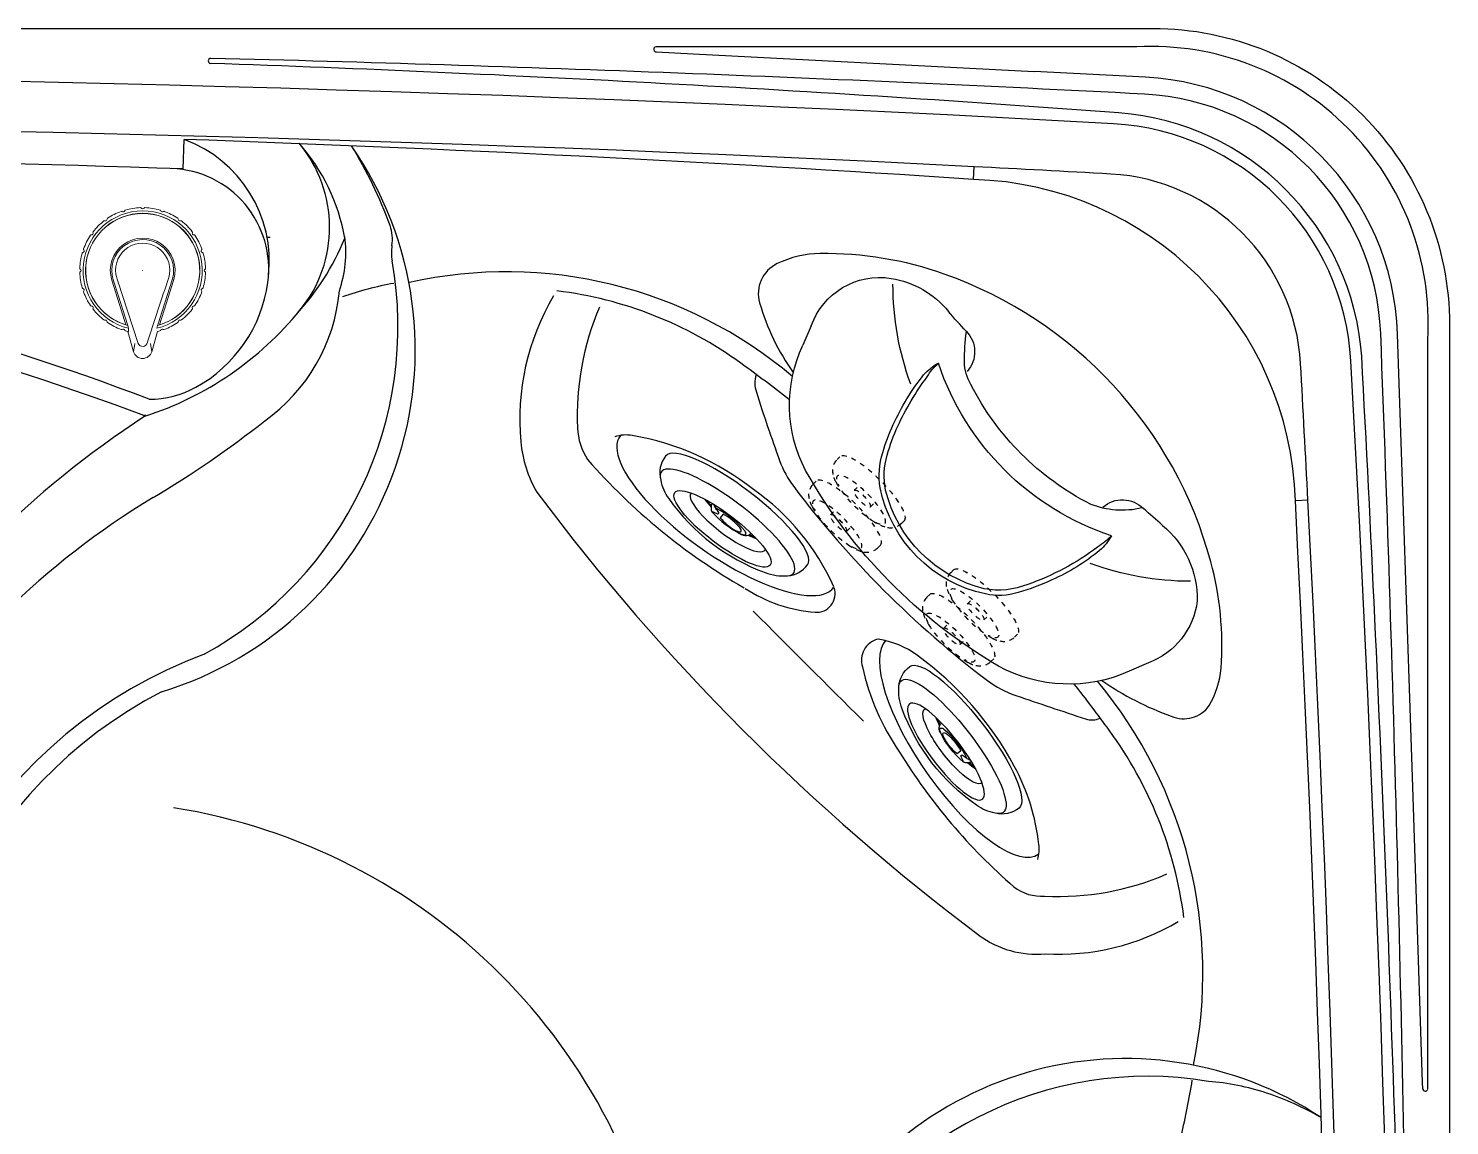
# Model space of a CAD drawing. Header units: inches. Extents: x 0 to 84, y -22 to 124.
# Drawn here: x 55.76 to 84, y 62.06 to 83.87 of the extents above; entities that cross this region are included whole.
import ezdxf

# ---------------------------------------------------------------- set-up
doc = ezdxf.new("R2010")
doc.units = ezdxf.units.IN
doc.header["$MEASUREMENT"] = 0
doc.linetypes.add('HIDDEN', pattern=[0.1875, 0.0625, -0.0625, 0.0625])
doc.layers.add('1', color=4, linetype='Continuous')
doc.layers.add('clean', color=1, linetype='Continuous')

# ---------------------------------------------------------------- blocks, each defined once
blk = doc.blocks.new('M-JET')
at = {"layer": '1', "color": 3}
blk.add_line((0.668325927030196, -0.1699498365567251), (0.7626681535243165, -0.1699498365566683), dxfattribs=at)
at = {"layer": '1'}
for centre, radius, start, end in [((0.4606413107800336, 1.241504694744094), 0.5350833296088757, 41.31427020583877, 91.37735357126908), ((0.05017635314032987, 0.8807212454143496), 1.081568625623702, 17.2791514325658, 41.31427020583877), ((-2.799553300596699, -0.005733286730844611), 4.065988290642156, 342.7208485674342, 17.2791514325658), ((0.163397270532414, -0.9274070177303315), 0.9629964193397427, 318.6467196641093, 342.7208485674373), ((0.4616114841076637, -1.24654576890498), 0.529996226123443, 268.5324978352554, 323.2495683956618)]:
    blk.add_arc(centre, radius, start, end, dxfattribs=at)
at = {"layer": '1', "color": 3}
for centre, radius, start, end in [((-1.573447971192763, -0.0004851916829125003), 2.300539495803602, 12.43253099841732, 15.27026772647051), ((-1.552478291752323, -0.0004851916829125003), 2.300539495803602, 12.11154513120438, 16.4280170190976), ((2.328586929481617, -0.004171709372144505), 1.701467421604477, 167.0391293120788, 191.8275269342772), ((0.6416374491014949, 0.4081147637620006), 0.09223116684332205, 55.77666249890256, 95.75668968882906), ((0.7606191746555169, 0.3566944521147093), 0.09250898004031326, 123.222310274932, 167.0391293120756), ((0.6102738783359314, 0.352617055780172), 0.1558485063685145, 5.324063276921073, 57.71816651785442), ((0.7164428352609775, 0.424145636473952), 0.01187889115431023, 56.77768972505176, 123.222310274913), ((0.6210002636789795, 0.3277518089648197), 0.1473101878633822, 6.646560226044689, 46.2047719152308), ((-1.051081568360416, -0.003038109620547402), 1.853853554344349, 348.4836872359049, 11.51631276408866), ((-0.445179285214806, 0.06910086681693883), 1.231276034872796, 348.8049997518871, 7.14982592354835), ((1.155476880374238, -0.4459771968572568), 0.4973533153183822, 157.6380415717971, 169.0420292048383), ((0.7127994772204147, -0.2638624914541765), 0.01867905322874366, 13.78940941273339, 157.6380415717899), ((-6.160343083201894, -1.950721203623573), 7.095795766319625, 12.92286605516942, 13.78940941273339), ((0.498796769256046, -0.3188313497111039), 0.1715224839035704, 319.9043378714484, 349.0420292048416), ((0.1375016161018721, 0.4531242514560745), 1.05794841934391, 297.9844813647137, 303.5018700521883), ((-1.573447971192763, -0.0004851916829125003), 2.300539495803602, 345.0347705873045, 348.6312219911843), ((-1.552478291752323, -0.0004851916829125003), 2.300539495803602, 343.7971742042809, 349.0062916965898), ((0.6589078401281085, -0.334578761205421), 0.1133106651707693, 303.501870052191, 340.0963048058276)]:
    blk.add_arc(centre, radius, start, end, dxfattribs=at)
at = {"layer": '1'}
blk.add_ellipse((0.4479089009738004, 3.262979129203813e-05), major_axis=(0.0001294093216870351, -1.776400792199752), ratio=0.2521440560827259, start_param=3.141592653589793, end_param=6.282607469508048, dxfattribs=at)
at = {"layer": '1', "color": 3}
for centre, major_axis, ratio, start_param, end_param in [((0.7472735866924722, 0.001352268492212261), (-0.0003485044133302035, 1.655086482950343), 0.2575165989649531, 6.007199458804998, 9.756158088143565), ((0.7314773524744851, 4.980743341320704e-05), (0.0003860828975916774, 0.927458190431082), 0.2676186437424365, 3.108708292000126, 6.351347307790136), ((0.7246195881530184, 0.01392090259827228), (0, 0.3131717088179471), 0.2220556683473391, 5.440613275855194, 8.481483499261588)]:
    blk.add_ellipse(centre, major_axis=major_axis, ratio=ratio, start_param=start_param, end_param=end_param, dxfattribs=at)
blk.add_ellipse((0.9102649291999114, 0.0003626259792213204), major_axis=(-0.004993503256741862, 1.191305084608643), ratio=0.2553265635919512, dxfattribs=at)
blk = doc.blocks.new('HIDMIN')
at = {"layer": '1', "color": 3, "linetype": 'HIDDEN', "ltscale": 0.5}
for p, q in [((0.236356685516391, 0.9010129556122166), (0.3163020652977622, 0.9007525774996168)), ((0.5058026160121543, 0.2273658355886639), (0.4253463749518502, 0.2276297921431407)), ((0.5171570719015506, -0.230719735823719), (0.4238435667347318, -0.23041359784132)), ((0.2304396751934306, -0.9025429581249043), (0.3103850549748017, -0.902803336237497))]:
    blk.add_line(p, q, dxfattribs=at)
for centre, radius, start, end in [((0.3096049180361007, 0.5890097520907176), 0.3114639775610698, 30.27087461294235, 88.76285393969697), ((0.2013169089681313, 0.4835603644320798), 0.4595934255637201, 14.60383785448276, 34.8240888564348), ((-1.668702907865274, -0.003677073623244098), 2.39204638395426, 348.1275426584984, 14.60383785448572), ((-0.1768695107352372, -0.3173067687629541), 0.867602068649197, 332.1339116837107, 348.1275426584984), ((0.3075017148589936, -0.5902531910280686), 0.3121760650329553, 270.5202515535206, 334.8692595429664)]:
    blk.add_arc(centre, radius, start, end, dxfattribs=at)
at = {"layer": '1', "color": 3, "linetype": 'HIDDEN', "ltscale": 0.5, "extrusion": (0, 0, -1)}
for centre, major_axis, ratio, start_param, end_param in [((0.2333981803549108, -0.0007650012563473751), (0.002958505489128493, 0.9017779568674892), 0.2588200079833026, 3.141586493185122, 6.283185305775769), ((0.5457577790245125, -0.00178977400734226), (0.002187163073893778, 0.6666662241523227), 0.2637641956731417, 8.735609790928956, 13.26143311362753), ((0.5114798439568489, -0.001676950117527554), (-0.005677227944686557, 0.2290427857061918), 0.2624851506142757, 3.141592653589542, 9.424777960769127)]:
    blk.add_ellipse(centre, major_axis=major_axis, ratio=ratio, start_param=start_param, end_param=end_param, dxfattribs=at)
blk = doc.blocks.new('AIRVALVE CAP HS')
at = {"layer": '1', "linetype": 'Continuous', "lineweight": 0}
for p, q in [((-0.1788493580715311, 1.615269485979539), (-0.2959970048483171, 1.214574535954888)), ((0.2977852359560131, 1.21419451532077), (0.1811505744724826, 1.615039086022712)), ((-0.2777343922738993, 1.150855100586327), (-0.294860864969408, 1.096951352038865)), ((0.2959660349752937, 1.096716688735867), (0.2788780662487937, 1.150635071566128)), ((-0.294860864969408, 1.096951352038865), (-0.2958833206980245, 1.096157593048304)), ((0.2969984819474547, 1.095916915828624), (0.2959660349752937, 1.096716688735867)), ((0.000117008214246539, 0.0001543075051131382), (0.000117008214246539, 0.0001543075051131382)), ((0.000117008214246539, 0.0001543075051131382), (0.003669376972240457, 0.0001543075051131382)), ((0.5846159726989981, 0.1862682341678195), (0.5846157893677884, 0.186268380832793))]:
    blk.add_line(p, q, dxfattribs=at)
at = {"layer": '1', "color": 3, "linetype": 'Continuous', "lineweight": 0}
for p, q in [((-0.1538060653199409, 1.451405822523775), (-0.1788493580715311, 1.615269485979539)), ((0.1560400817484435, 1.451405822523775), (0.1810833745000338, 1.615269485979539)), ((-0.5187772029038769, 0.1419535509038923), (-0.5322212285053212, 0.07527742395512149))]:
    blk.add_line(p, q, dxfattribs=at)
at = {"layer": '1', "color": 3, "linetype": 'Continuous', "lineweight": 0, "const_width": 0.0002952755905511812, "flags": 128}
for points in [[(-0.1534824215587065, 1.450949254464753), (-0.1537773189853482, 1.451260330871172), (-0.1538060653199409, 1.451405822523775)], [(-0.6186021576224903, 0.1774408728089156), (-0.6173800717401292, 0.1770723953989375), (-0.613457517053817, 0.1758896707285373), (-0.6043929617683261, 0.1731565323019879), (-0.5969308313048316, 0.1709065632938191), (-0.5919116259537844, 0.169393164110069), (-0.5899009225149427, 0.1687869061136169)]]:
    blk.add_lwpolyline(points, dxfattribs=at)
at = {"layer": '1', "color": 3, "linetype": 'Continuous', "lineweight": 0, "flags": 128}
for points in [[(0.5321998774114576, 0.07571886781306603), (0.5234266111394135, 0.1235424956299056), (0.5096337879378154, 0.1721066665000706), (0.488923057532574, 0.2339795457261005), (0.3935716056031566, 0.5192088725261428), (0.2988534494026425, 0.804383894275837), (0.179801033492879, 1.168190262975621), (0.1006559206216195, 1.415218960741981), (0.09450872769959062, 1.438449325129547), (0.07880336492983986, 1.473098717721669), (0.05345995376350743, 1.496217768928901), (0.02498243436886582, 1.50821284913804), (-0.006576057674465119, 1.511275934058538), (-0.03857209761207514, 1.503500614274238), (-0.0655964890819547, 1.48649444871662), (-0.08529267628689752, 1.460470785942178), (-0.09071871909794993, 1.443209866538076)], [(-0.2958833206980245, 1.096157593048304), (-0.3140046396923424, 1.038959793802164), (-0.3865051688267016, 0.8101732167642197), (-0.5899008858486923, 0.1687869794460966)], [(0.5846159726989981, 0.1862682341678195), (0.5665288816426113, 0.2434768866219201), (0.4941677208982611, 0.4723074998178163), (0.2969984819474547, 1.095916915828624)]]:
    blk.add_lwpolyline(points, dxfattribs=at)
at = {"layer": '1', "linetype": 'Continuous', "lineweight": 0, "const_width": 0.0002952755905511812, "flags": 128}
for points in [[(-0.2959970043847449, 1.214574525085801), (-0.2853896252554335, 1.210569838014955), (-0.2815481396325907, 1.203036905036036), (-0.2788787638027941, 1.191725295708714), (-0.2773802144474899, 1.173838402339634), (-0.2777343920226656, 1.150855121177791)], [(0.6131857593250487, 0.1953368410731642), (0.6086267886573324, 0.193889807789418), (0.5990410960587411, 0.1908472062711439), (0.5916127718713682, 0.1884893101764291), (0.5866166295872404, 0.1869034034969559), (0.5846159360327619, 0.1862683441665496)]]:
    blk.add_lwpolyline(points, dxfattribs=at)
at = {"layer": '1', "linetype": 'Continuous', "lineweight": 0, "flags": 128}
for points in [[(0.278878061276103, 1.150635050386732), (0.2794273582639164, 1.185616699609071), (0.2816395793748114, 1.198362545701301), (0.2851078393091768, 1.207511066683473), (0.2906733533492201, 1.213466104557035), (0.2977852295255587, 1.214194516142364)], [(-0.6186021576224903, 0.1774408728089156), (-0.6117777997913834, 0.1989411877687814), (-0.463438023425141, 0.6663874977891169), (-0.3310661392631147, 1.083670243969891)], [(0.3321684856605742, 1.083404413707456), (0.4616760029120144, 0.6741663879267179), (0.6131857593250487, 0.1953368410731642)]]:
    blk.add_lwpolyline(points, dxfattribs=at)
at = {"layer": '1', "linetype": 'Continuous', "lineweight": 0}
for centre, radius, start, end in [((0.001117008214251314, 1.56265430750512), 0.1874999999999997, 16.22353199196328, 163.7031294202729), ((0.000117008214246539, 0.0001543075051131382), 1.183770972760755, 103.574952891569, 76.37974904376136), ((0.000117008214246539, 0.0001543075051131382), 1.250000000000001, 110.0289698214418, 123.9710301785593), ((-0.4211515687719469, 1.155763577995771), 0.02, 49.81266130039047, 110.0289425143228), ((-0.3880878592087242, 1.194906736899611), 0.03123861609227018, 229.8126613003939, 346.1878827295945), ((-0.3383308685905604, 1.182674089448), 0.02, 105.9716015156577, 166.1878827295829), ((0.000117008214246539, 0.0001543075051131382), 1.250000000000001, 103.7031294202727, 105.9710301785596), ((0.000117008214246539, 0.0001543075051131382), 1.25, 74.02896982144125, 76.22353199196358), ((0.3385648850190677, 1.182674089448), 0.02, 13.81211727041714, 74.02839848434232), ((0.3883218756372315, 1.194906736899611), 0.03123861609227018, 193.8121172704055, 310.1873386996052), ((0.4213855852004542, 1.155763577995771), 0.02, 69.97105748567634, 130.1873386996095), ((0.000117008214246539, 0.0001543075051131382), 1.25, 56.02896982144161, 69.97103017855898), ((0.000117008214246539, 0.0001543075051131382), 1.135770972760755, 105.0532101769551, 74.9012766070337), ((0.000117008214246539, 0.0001543075051131382), 1.133000000000001, 106.9960863393739, 72.95799060442629), ((0.000117008214246539, 0.0001543075051131382), 1.250000000000001, 128.0289698214417, 141.9710301785591), ((-0.7576361204776987, 0.9690248850114642), 0.02, 67.81266130039064, 128.028942514323), ((-0.7382865653595161, 1.016469489507443), 0.03123861609227018, 247.8126613003943, 4.187882729594248), ((-0.6871847592521334, 1.02021130612701), 0.02, 123.9716015156578, 184.1878827295828), ((-0.378150721108355, 1.272137034647287), 0.1942593344881468, 284.0270538947814, 295.0552903304222), ((0.4108172062823741, 1.360153356326705), 0.2877074877307231, 246.6962441388969, 254.1354879149577), ((0.6874187756806407, 1.02021130612701), 0.02, 355.8121172704172, 56.02839848434221), ((0.7385205817880234, 1.016469489507443), 0.03123861609227018, 175.8121172704058, 292.1873386996057), ((0.757870136906206, 0.9690248850114642), 0.02, 51.97105748567702, 112.1873386996101), ((0.000117008214246539, 0.0001543075051131382), 1.25, 38.02896982144198, 51.97103017855917), ((0.000117008214246539, 0.0001543075051131382), 1.250000000000001, 146.0289698214416, 159.9710301785591), ((-1.019946516370624, 0.6874463893826004), 0.02, 85.81266130039054, 146.0289425143229), ((-1.016205184968726, 0.738548231016658), 0.03123861609227018, 265.8126613003946, 22.18788272959447), ((-0.9687607642011358, 0.7578982366259126), 0.02, 141.971601515658, 202.1878827295828), ((0.9689947806296431, 0.7578982366259126), 0.02, 337.8121172704172, 38.02839848434205), ((1.016439201397233, 0.738548231016658), 0.03123861609227018, 157.8121172704055, 274.1873386996054), ((1.020180532799131, 0.6874463893826004), 0.02, 33.97105748567706, 94.18733869960946), ((0.000117008214246539, 0.0001543075051131382), 1.25, 20.02896982144193, 33.97103017855873), ((0.000117008214246539, 0.0001543075051131382), 1.250000000000001, 164.0289698214422, 177.9710301785594), ((-1.182405987276653, 0.3385909561340128), 0.02, 103.8126613003904, 164.0289425143229), ((-1.19463910717603, 0.3883478305995425), 0.03123861609227018, 283.8126613003947, 40.18788272959432), ((-1.155496262217682, 0.4214119118300204), 0.02, 159.971601515658, 220.1878827295828), ((1.194873123604538, 0.3883478305995425), 0.03123861609227018, 139.8121172704057, 256.1873386996053), ((1.155730278646189, 0.4214119118300204), 0.02, 319.8121172704169, 20.02839848434199), ((1.18264000370516, 0.3385909561340128), 0.02, 15.97105748567705, 76.1873386996096), ((0.000117008214246539, 0.0001543075051131382), 1.25, 2.028969821441414, 15.97103017855925), ((-1.229112281693276, 0.04368995764852457), 0.02, 177.9716015156581, 238.1878827295828), ((-1.256121976453642, 0.0001483434386386762), 0.03123861609227018, 301.812661300394, 58.1878827295943), ((-2.85842574498929e-07, 1.909814592693238e-06), 0.6435470933491265, 163.9950592792689, 17.66966125211469), ((1.256355992882149, 0.0001483434386386762), 0.03123861609227018, 121.8121172704057, 238.187338699606), ((1.229346298121783, 0.04368995764852457), 0.02, 301.8121172704172, 2.028398484341848), ((-1.229111868261882, -0.04339301430914588), 0.02, 121.8126613003902, 182.0289425143233), ((0.000117008214246539, 0.0001543075051131382), 1.250000000000001, 182.028969821443, 195.9710301785601), ((0.000117008214246539, 0.0001543075051131382), 1.249999999999999, 344.0289698214426, 357.9710301785594), ((1.229345884690389, -0.04339301430914588), 0.02, 357.9710574856767, 58.18733869960985), ((-1.182402773728668, -0.3382935692997293), 0.02, 195.971601515658, 256.1878827295828), ((-1.19463542118028, -0.3880505599178861), 0.03123861609227018, 319.8126613003942, 76.18788272959452), ((-1.155492262276454, -0.4211142694810945), 0.02, 139.8126613003901, 200.0289425143231), ((0.000117008214246539, 0.0001543075051131382), 1.25, 200.0289698214427, 213.9710301785598), ((0.000117008214246539, 0.0001543075051131382), 1.25, 326.0289698214427, 339.9710301785595), ((1.194869437608787, -0.3880505599178861), 0.03123861609227018, 103.8121172704055, 220.1873386996058), ((1.155726278704961, -0.4211142694810945), 0.02, 339.9710574856769, 40.18733869960953), ((1.182636790157176, -0.3382935692997293), 0.02, 283.8121172704172, 344.0283984843421), ((-1.01993999040765, -0.6871474599613094), 0.02, 213.9716015156583, 274.1878827295824), ((-1.016198173788098, -0.738249266068685), 0.03123861609227018, 337.8126613003942, 94.18788272959466), ((-0.9687535692921188, -0.7575988211868605), 0.02, 157.8126613003901, 218.028942514323), ((0.000117008214246539, 0.0001543075051131382), 1.25, 218.0289698214423, 231.9710301785603), ((0.000117008214246539, 0.0001543075051131382), 1.25, 308.0289698214418, 321.9710301785592), ((0.968987585720626, -0.7575988211868605), 0.02, 321.971057485677, 22.18733869960988), ((1.016432190216605, -0.738249266068685), 0.03123861609227018, 85.81211727040534, 202.1873386996059), ((1.020174006836157, -0.6871474599613094), 0.02, 265.8121172704176, 326.0283984843417), ((-0.7576269209065174, -0.9687234649102692), 0.02, 231.9716015156576, 292.1878827295824), ((-0.7382769152972628, -1.016167885677866), 0.03123861609227018, 355.8126613003942, 112.1878827295946), ((-0.6871750736631981, -1.019909217079764), 0.02, 175.8126613003901, 236.0289425143229), ((0.000117008214246539, 0.0001543075051131382), 1.25, 236.0289698214425, 249.9710301785599), ((0.000117008214246539, 0.0001543075051131382), 1.249999999999999, 290.0289698214418, 303.9710301785593), ((0.6874090900917054, -1.019909217079764), 0.02, 303.9710574856768, 4.187338699609864), ((0.7385109317257701, -1.016167885677866), 0.03123861609227018, 67.81211727040537, 184.1873386996058), ((0.7578609373350247, -0.9687234649102692), 0.02, 247.8121172704176, 308.0283984843423), ((-0.4211405961106607, -1.155458962926843), 0.02, 249.9716015156579, 310.1878827295824), ((-0.3880765148801686, -1.194601807885206), 0.03123861609227018, 13.81266130039426, 130.1878827295943), ((-0.3383196404146531, -1.182368687985814), 0.02, 193.8126613003905, 254.0289425143234), ((0.000117008214246539, 0.0001543075051131382), 1.249999999999999, 254.0289698214429, 267.9710574856726), ((-0.04343031360001248, -1.229074568971029), 0.02, 267.9710574856767, 328.1873386996096), ((0.0001110441477720769, -1.256084677162789), 0.03123861609227018, 31.81211727040548, 148.1873386996056), ((0.04365265835765797, -1.229074982402423), 0.02, 211.8121172704172, 272.0283984843418), ((0.000117008214246539, 0.0001543075051131382), 1.249999999999999, 272.0283984843426, 285.9710301785596), ((0.3385536568431604, -1.182368687985814), 0.02, 285.9710574856766, 346.1873386996094), ((0.3883105313086759, -1.194601807885206), 0.03123861609227018, 49.81211727040569, 166.1873386996057), ((0.421374612539168, -1.155458962926843), 0.02, 229.8121172704175, 290.0283984843422)]:
    blk.add_arc(centre, radius, start, end, dxfattribs=at)
at = {"layer": '1', "color": 3, "linetype": 'Continuous', "lineweight": 0}
for centre, radius, start, end in [((-80.26091298233668, 27.09473762174269), 84.17399116018414, 341.3247840268964, 342.2574474058453), ((0, 0), 0.6135727592357708, 164.0327219971692, 17.67275002280167), ((2.27896072715339e-05, -0.005193919149419912), 0.5382929795917775, 171.4024202336356, 8.645103943330112)]:
    blk.add_arc(centre, radius, start, end, dxfattribs=at)
blk = doc.blocks.new('HHPILLOW')
at = {"layer": '1', "color": 4, "linetype": 'Continuous'}
for p, q in [((-2.493662856348354, 4.753440000292542), (-2.105674256348355, 4.600845000292548)), ((-2.493535056348177, -4.721047999707391), (-2.104629956348356, -4.568089999707457))]:
    blk.add_line(p, q, dxfattribs=at)
for centre, radius, start, end in [((-3.119004480416805, 3.459933230967845), 1.436736548251412, 64.19870674311935, 144.2451829579542), ((-3.046013074246378, 1.97333275746886), 2.790709171274251, 17.21278817419931, 70.30863569432098), ((-2.775510644526026, 3.212609205210594), 1.860006189274408, 144.2451829579545, 185.5942556030285), ((-10.99441199381275, 2.407570811759829), 6.398227653638791, 0.8252452733079668, 5.594255603028535), ((-10.49181935035516, 0), 10.49181935035516, 345.3047972418675, 15.47362786403677), ((-4.010785977012585, 2.50816465960218), 0.5861228147119968, 180.8252452733078, 266.9136513492448), ((-7.360403336172316, -1.092366797708202), 4.530513219578506, 44.7353245835756, 52.33768680706847), ((-3.671249686693427, 1.427680425685203), 1.017060497694795, 75.13863876116727, 94.72266359589366), ((-4.229530244427762, -3.122801297396499), 5.59356530952322, 69.8471983880498, 81.54951745679234), ((-4.762941381420456, 1.481207604623073), 0.8739993319092445, 13.58559010926897, 44.7353245835756), ((-3.656439884655223, -1.561218937882739), 3.930143527169514, 60.85987769514308, 69.8471983880498), ((-2.481550809332161, 0.5461660116369345), 1.517378378056258, 34.44500970583191, 60.85987769514308), ((-9.079296851456325, 0.002766516183061896), 5.43337025035915, 342.019837563144, 18.05253914430314), ((-3.534976419895143, 0.01605033516303678), 2.690629813737361, 328.9514312109356, 31.06438648313755), ((-2.51206816861577, -0.492755693265071), 1.554554322597792, 293.0023584904462, 325.5708079882411), ((-5.476981758617837, -1.002620195299642), 1.70341256026332, 301.6980798579719, 336.9533845754468), ((-4.003316947791051, -2.480668104789078), 0.591956896565789, 93.7208307348171, 179.9264290603185), ((-4.133094337513969, 2.742415530218985), 5.170965863734945, 278.0715625138498, 295.5287253823751), ((-80.29190557129641, 1.855028273967328), 75.82065550482886, 356.3386680349637, 356.7224094113108), ((-3.709021773285203, -1.149635383012711), 1.264283361323205, 267.6769354812565, 283.8190420852181), ((-3.152735730338682, -1.832809565125114), 2.929212312086789, 290.9658518163026, 343.5656369317051), ((-2.737128605431531, -3.16569070989361), 1.897329023735506, 174.5894660761836, 226.1126998811895), ((-3.118934661575695, -3.349291592975266), 1.507594211195228, 231.7422641605146, 294.508790775817)]:
    blk.add_arc(centre, radius, start, end, dxfattribs=at)
at = {"layer": '1', "color": 3, "linetype": 'Continuous'}
for centre, radius, start, end in [((-8.343842003758988, 0.08990888871185021), 5.811248817310541, 24.91736302086631, 44.94840016262117), ((-8.62058809854521, 0.01949486940539913), 5.43499356366448, 333.4140667197293, 26.46126074836484), ((-3.452289777500983, 1.376618691446335), 1.111896364388132, 86.48936324076274, 105.9330261561958), ((-3.922225932262705, -2.198487745685124), 4.715708637488957, 69.3637612481715, 83.44877837011721), ((-3.754596085311849, -1.817334919903196), 4.299992489900039, 61.69831124189577, 69.6641410816807), ((-2.408811534261371, 0.6285570708679913), 1.508630504570383, 35.76937891369361, 62.6585324046079), ((-3.453319780722353, 0.01518371013122177), 2.716996479879117, 327.0779087548007, 33.38863537225082), ((-2.257117530451403, -0.7593286333198783), 1.291945886492554, 297.8632999343325, 327.0779087548007), ((-3.751636236140003, 1.839408260139109), 4.289209647383383, 289.7146680394328, 299.2887159989647), ((-3.770839475062939, 1.593224760737822), 4.065192295565401, 275.4073437173614, 291.1400841040647), ((-8.354160519047062, -0.05085203773216307), 5.823696528221809, 315.0702392536522, 335.0709258513776), ((-3.474919522467284, -1.533004503037127), 0.9249887945121534, 252.0318145650573, 275.4073437173614)]:
    blk.add_arc(centre, radius, start, end, dxfattribs=at)
blk = doc.blocks.new('2010RELAY')
at = {"layer": '1', "color": 3, "linetype": 'Continuous'}
for p, q in [((68.97619405394357, 83.50489260000006), (68.23489105394356, 83.50489260000006)), ((68.24341605394375, 83.40619560000005), (68.9703750539436, 83.36843060000001)), ((68.9703750539436, 83.36843060000001), (75.74641905394355, 83.0163536)), ((77.78763755394357, 83.50489260000006), (68.97619405394357, 83.50489260000006)), ((77.95841215394375, 82.90143760000001), (75.74641905394355, 83.0163536)), ((74.54310689999988, 80.86889059999999), (74.5562559, 81.1228456)), ((60.55934789999992, 79.71611359999997), (60.50880789999997, 79.71473360000005)), ((83.26295485394371, 68.9938416), (82.97006125394364, 77.79546059999996)), ((83.56929635394363, 69.00692760000004), (83.56927505394356, 77.68534060000002)), ((58.05488789999981, 76.17480660000001), (58.05428989999996, 76.17435060000003)), ((58.05428989999996, 76.17435060000003), (58.05496289999996, 76.1745836)), ((58.08213289999981, 76.18405359999997), (58.05488789999981, 76.17480660000001)), ((81.18686189999994, 74.49223860000006), (80.9371928999999, 74.47937660000002)), ((83.46531415394361, 62.91300260000003), (83.26295485394371, 68.9938416)), ((83.56876965394372, 62.78676159999998), (83.56929635394363, 69.00692760000004)), ((83.46934215394367, 62.79239659999996), (83.46531415394361, 62.91300260000003))]:
    blk.add_line(p, q, dxfattribs=at)
at = {"layer": '1', "color": 3}
blk.add_line((58.83318090000012, 81.07896760000006), (58.8534489000001, 81.66494660000001), dxfattribs=at)
at = {"layer": '1'}
blk.add_lwpolyline([(5.895410999999967, 0, -0.4142478893418395), (0, 5.893807639458259), (0, 77.97718959999997, -0.4141642902512225), (5.893808999999919, 83.87258059999999), (78.10722995394372, 83.87258059999999, -0.4142135623730976), (84.0022299539437, 77.97758060000001), (84.0022299539437, 5.893807639458259, -0.4142478893418396), (78.10681895394373, 0)], format="xyb", close=True, dxfattribs=at)
at = {"layer": '1', "color": 3}
for centre, radius, start, end in [((68.23518115238039, 83.45520098193845), 0.04969246484813443, 90.33448754323965, 279.5389069446629), ((78.07982546610083, 78.0134158950782), 5.499244509631258, 356.579803295312, 93.04569491790261), ((59.38083954000103, 83.22765382967464), 0.05000063746240137, 88.65056086507184, 267.9054154165041), ((43.5679049855346, -371.6510996880916), 455.1035222265668, 85.73294162132373, 88.00904190633372), ((41.69280793387611, -620.2851178491096), 703.785097310119, 87.04785208238343, 88.55975386162042), ((42.00031874999991, -551.869973586871), 634.829237186871, 86.81006509344381, 93.18993490654316), ((77.68396271733968, 77.61953793907674), 5.289025101217913, 1.906114136856624, 87.02556530555863), ((77.68250460793092, 77.61811389614013), 4.954517796130837, 2.212633244808557, 87.03152068272959), ((77.04739205687088, 76.98296903475568), 5.221981540991466, 4.072524534818775, 85.79756992713227), ((57.96194658338254, 79.23898695717025), 2.584580540275926, 353.7412100219993, 69.82240754072974), ((56.33793813750185, 77.48515229917518), 7.108707893872843, 286.9056434641547, 34.76402695743536), ((59.13527163491676, 79.91870082960645), 2.607671819655826, 320.7519653634982, 39.84522006083272), ((58.26847045455247, 79.04794564730093), 3.832760678401731, 9.81169162996668, 41.53729168561647), ((55.02553090210222, 77.09948556961001), 8.417833328735094, 19.81163783208206, 31.82571906800658), ((62.18796347657872, 79.67976347735464), 0.804800131308521, 351.0300273223909, 19.81163783208206), ((57.34132345053217, 81.62171131903995), 5.080842749885267, 317.2054282435375, 337.789365541026), ((63.89515081084983, 79.41028863014276), 0.9235242848746916, 171.0300273223909, 190.0367750108098), ((71.51873115615717, 77.36423490243601), 2.032368916109029, 90.71493715709548, 115.6612426155105), ((71.58219431787279, 72.2784975551325), 7.118502215448847, 70.48049051934967, 90.71493715709548), ((42.33438178994925, 35.5817881931755), 43.87028560023592, 68.85841414101152, 82.83201059058324), ((55.6780079339951, 77.9393992466969), 7.424229045240336, 298.7385514654765, 10.16251813246989), ((70.92502189435822, 78.60001017937134), 0.6613724818939641, 115.6612426155105, 196.1308668398786), ((57.73448445031681, 79.19799910811946), 2.806728702461274, 298.8184103865217, 352.283960217238), ((64.17523667300497, 72.31042092210339), 6.594917279844487, 100.0731806241532, 109.2750530062316), ((65.25959794468872, 70.24000788054582), 8.793674980334782, 49.74896213393625, 102.6798902653667), ((71.15730185993493, 71.07993543012674), 8.390148694746786, 15.10471506311507, 70.48049051934967), ((41.07658358092067, 31.25262084817098), 48.02360191473659, 69.29596692576385, 80.90525688989828), ((70.36985520146527, 76.0978881446332), 4.846936844386517, 149.556575172461, 185.2344016639566), ((65.30394106043423, 70.85484596697779), 7.85844235159087, 54.05101512226307, 83.00077294094191), ((56.0315823834228, 82.45434378437176), 6.615460756699648, 287.9913341100103, 320.7519653635115), ((72.2037895887297, 76.1711408172996), 5.53810290970974, 157.0273918458384, 182.4866110046843), ((74.68834244818686, 79.68843349414192), 4.578928723099162, 196.1308668398786, 215.4737531588165), ((-749.4134599860643, 45.89972316289118), 832.6584447057708, 0.7298579310656295, 2.196263723612196), ((50.42668382995998, 50.3396701783447), 33.20021064703968, 51.96061357363889, 54.05101512226307), ((-644.1134276780301, 38.3010838075063), 727.418679525073, 1.433943593670806, 3.077503843355029), ((70.68615458243448, 76.8229122436037), 0.4935176808113744, 160.5457146986419, 201.5288029004545), ((58.1434315392828, 78.47807864378353), 1.978874270892782, 270.4000138482923, 298.4920214080277), ((98.13574924360955, 85.31146462776371), 29.22426143564813, 197.2570816247617, 200.0750288050889), ((68.82089487502321, 59.68709686424131), 19.67003254752099, 123.1143650538328, 169.6610415806036), ((67.92794678753285, 75.98545457112357), 1.258230126253885, 182.4866110046843, 212.9776449994048), ((67.64097132529628, 75.08615610690458), 0.7035222993009119, 80.38045625813342, 108.8732435555216), ((66.8763068947967, 70.57454800089909), 5.279472407578479, 51.45227083572263, 80.38045625813342), ((67.96749714189764, 75.8778019785243), 2.434518521026641, 185.2344016639566, 210.2729507326602), ((76.05224801639088, 83.3218100298925), 12.19052683058967, 221.1466346112923, 240.1332131002131), ((72.5655266703609, 75.96672662870537), 2, 200.0750288050889, 216.9904152518822), ((101.1135816638898, 101.0302947987997), 44.02678596342368, 216.8108873790831, 233.0821826890458), ((67.49221678682352, 70.8650792090881), 4.678107554593196, 24.01871214567995, 55.13702995376013), ((86.63164961826214, 86.56262178441318), 19.61047440974326, 216.9904152518822, 232.9698037385665), ((73.14522630139186, 71.61649411701694), 6.331086090205827, 355.8255057047193, 15.10471506311507), ((71.62422296940781, 75.22125269959588), 2.965135776375277, 236.8425583297128, 265.5000794215344), ((71.42053511433801, 72.63310724364987), 0.368987544198066, 265.5000794215344, 18.73477073762242), ((321.5801096937103, 321.566535959), 354.0475637406147, 224.7554603526806, 225.2562698494017), ((72.73903054226412, 71.31577396597822), 0.4253032741087385, 104.3945578834527, 198.4654344972597), ((72.38102230122604, 69.97250054469771), 1.775391727646381, 53.88436513429983, 81.50818563167819), ((62.57998656656514, 62.52676578659816), 9.50609831165028, 110.5206101177027, 338.0020211478638), ((76.92349341702402, 72.16233768596385), 4.691634928429797, 192.0727400630694, 214.7815890598564), ((69.51921454650096, 66.05023122434488), 6.630712545716405, 28.40478367041424, 53.88436513429983), ((76.02599077314994, 72.50385905800954), 2, 232.9698037385665, 251.1557091507748), ((80.32264449211948, 75.49899201114533), 5.612279995768944, 234.8519480715828, 250.7402633723362), ((77.76747310268593, 71.27912619132428), 1.696543760119583, 329.1826412194583, 355.8255057047193), ((62.61785368964297, 62.56220285705763), 9.149040784186484, 117.4165215353028, 338.697936882824), ((125.2211328762078, 216.6482968005238), 154.3081775173138, 251.1557091507748, 251.6994154654172), ((50.42668382995998, 50.3396701783447), 33.20021064703968, 36.14101265648024, 38.128653773565), ((70.01852147520799, 65.09257597412625), 9.080789444498436, 348.3551461800147, 39.68995387307674), ((78.72170716201799, 70.75990019232859), 0.6125491070482915, 245.8839316306254, 325.1625715654417), ((76.89269016346202, 70.52158667057279), 0.396989527480381, 251.6994154654172, 294.1422163532172), ((70.73397958706869, 65.17028223272439), 8.053972064019112, 7.342464933378534, 36.14101265648024), ((82.92178150929817, 75.54152046796833), 11.5639520257216, 211.5777606825064, 229.0564657413752), ((71.57901352314889, 67.1641826380527), 4.288991047266739, 6.502943149699267, 28.40478367041424), ((75.04722128256026, 67.55951546625613), 0.7983244766106713, 344.8505796165801, 6.502943149699267), ((76.24391250456779, 71.95974482223676), 5.344887771514943, 266.896787177969, 293.5931906206135), ((75.88316106863795, 67.49176761849355), 0.8720016444597509, 231.7868816319964, 274.6971297436284), ((76.24748763482626, 70.06610149375672), 4.60018350750343, 266.4584876479743, 300.9222606192282), ((75.78962840440727, 67.38283815411307), 1.916024802499742, 233.6069080251911, 275.2013153833953), ((77.55986773975474, 56.35487662720743), 7.0360968340478, 56.43513293268257, 155.8057063389602), ((77.99751666525344, 55.6487535448947), 7.389897182664673, 80.56934607714136, 153.3272923621996), ((65.41726710472403, 65.07270829843321), 13.63526369903409, 346.3776866241046, 351.0856842348683), ((78.80246160810793, 57.94922606220905), 5.006031730412156, 71.80202672631022, 85.34902594993676), ((78.58917057494159, 57.30042035106374), 5.68899726076048, 59.8100177394523, 71.80202672631022), ((83.51930588336086, 62.79421145554841), 0.0499966794691145, 182.0802664046921, 349.4356754302338)]:
    blk.add_arc(centre, radius, start, end, dxfattribs=at)
at = {"layer": '1', "color": 3, "linetype": 'Continuous'}
for centre, radius, start, end in [((42.00031889999991, -550.8540863999999), 632.81493, 87.05104699999379, 92.94895300000623), ((77.0474198999998, 76.98340259999998), 5, 3.195045100001864, 86.80495500000337), ((42.00031889999991, -550.8540863999999), 632.81493, 86.80495500000337, 87.05104699999379), ((77.0474198999998, 76.98340259999998), 4, 3.195045100001864, 86.80495500000337), ((-550.7900661000001, 41.93630159999998), 632.81493, 2.948953200002788, 3.195045100001864), ((-550.7900661000001, 41.93630159999998), 633.81493, 356.8049500000019, 3.195049999998067), ((-550.7900661000001, 41.93630159999998), 632.81493, 357.0510499999976, 2.948950000002455)]:
    blk.add_arc(centre, radius, start, end, dxfattribs=at)
at = {"layer": '1', "color": 2}
for centre, radius, start, end in [((42.00175345836556, -405.4827852875029), 487.4391165288194, 86.17209638213953, 88.01878135422912), ((42.00002550948557, -408.9848537367035), 490.3528363367889, 88.03272619304765, 91.94090878696423), ((58.53537566626528, 79.08948605290766), 1.998519680651309, 352.283960217238, 87.89850204572215), ((74.3567141665335, 74.28827712712848), 6.583252686205098, 1.663344273511999, 88.3775582025815), ((59.60069283905409, 79.43599236413718), 2.466117376440276, 341.4943347709153, 6.99693665853545), ((58.37735768958714, 78.98228722092665), 3.577100437657347, 305.375145004585, 354.7222346520105), ((47.80730148523571, 92.09483648150615), 20.41374877779015, 300.7212708638351, 308.2855279049743), ((66.64272599551418, 60.65485304455137), 16.23686137379189, 121.1821847710017, 173.6623497568848), ((-550.7981820322843, 41.93629909999959), 632.5730276009479, 357.0510852383057, 2.94891476169419), ((56.79601775767674, 56.73200126949052), 11.79194267773918, 8.999818402800772, 81.00018744242384)]:
    blk.add_arc(centre, radius, start, end, dxfattribs=at)
at = {"layer": '1', "color": 3}
for centre, major_axis, ratio, start_param, end_param in [((69.63946014287103, 74.26244664182047), (-2.127739904007882, 1.500328041820424), 0.3410054039964815, 6.263934772110645, 9.42477796076938), ((74.33782347058718, 69.59936083249227), (-1.495538004971401, 2.144838731157241), 0.3431604993562043, 0.05973474285918721, 3.153226025805136)]:
    blk.add_ellipse(centre, major_axis=major_axis, ratio=ratio, start_param=start_param, end_param=end_param, dxfattribs=at)
at = {"layer": '1', "color": 1, "linetype": 'Continuous', "xscale": -1, "rotation": 44.99999999999082}
blk.add_blockref('HHPILLOW', (72.91495063327716, 72.83254137553092), dxfattribs=at)
at = {"layer": '1'}
for name, p, rotation in [('M-JET', (70.10456582435836, 74.64480795371958), 232.5142461380337), ('HIDMIN', (74.9447227487342, 72.63131369098778), 225.0000000000046), ('HIDMIN', (74.47180627796797, 72.14477274113574), 225.0000000000046)]:
    blk.add_blockref(name, p, dxfattribs=dict(at, rotation=rotation))
at = {"layer": '1', "xscale": -1}
for name, p, rotation in [('HIDMIN', (72.68990157808821, 74.88613486163388), 45.00000000000462), ('HIDMIN', (72.21698510732199, 74.39959391178184), 45.00000000000462), ('M-JET', (74.71376302579779, 70.05218721361086), 37.69218268987667)]:
    blk.add_blockref(name, p, dxfattribs=dict(at, rotation=rotation))
at = {"layer": 'clean', "color": 3, "rotation": 180}
blk.add_blockref('AIRVALVE CAP HS', (58.02919612995402, 79.06073358362471), dxfattribs=at)

msp = doc.modelspace()

# ---------------------------------------------------------------- block references
at = {"layer": '1'}
msp.add_blockref('2010RELAY', (-5.684341886080801e-14, 1.4210854715202e-14), dxfattribs=at)

doc.saveas('drawing.dxf')
